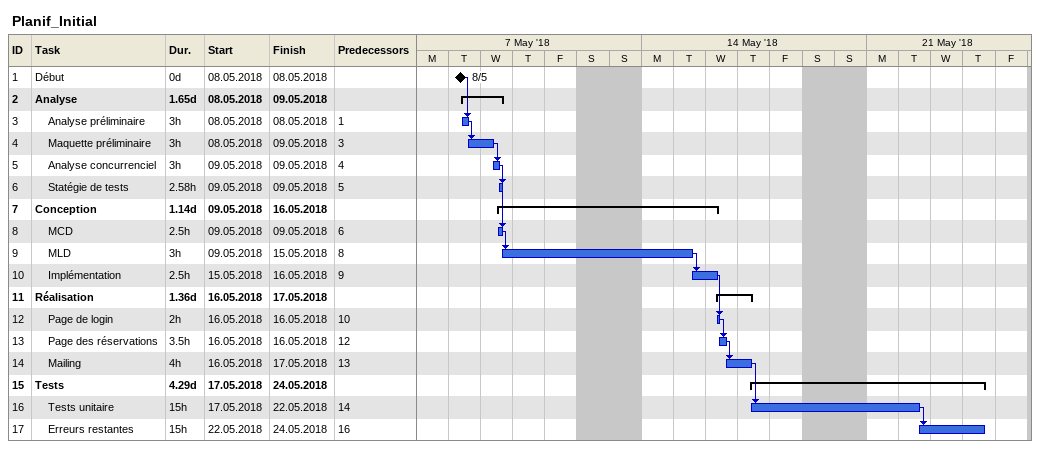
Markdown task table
Planif_Initial

| ID | Level | Task | Duration | Start | Finish | Predecessors |
|---|---|---|---|---|---|---|
| 1 | 1 | Début | 0d | 2018-05-08 | 2018-05-08 |  |
| 2 | 1 | **Analyse** | 1.65d | 2018-05-08 | 2018-05-09 |  |
| 3 | 2 | Analyse préliminaire | 3h | 2018-05-08 | 2018-05-08 | 1 |
| 4 | 2 | Maquette préliminaire | 3h | 2018-05-08 | 2018-05-09 | 3 |
| 5 | 2 | Analyse concurrenciel | 3h | 2018-05-09 | 2018-05-09 | 4 |
| 6 | 2 | Statégie de tests | 2.58h | 2018-05-09 | 2018-05-09 | 5 |
| 7 | 1 | **Conception** | 1.14d | 2018-05-09 | 2018-05-16 |  |
| 8 | 2 | MCD | 2.5h | 2018-05-09 | 2018-05-09 | 6 |
| 9 | 2 | MLD | 3h | 2018-05-09 | 2018-05-15 | 8 |
| 10 | 2 | Implémentation | 2.5h | 2018-05-15 | 2018-05-16 | 9 |
| 11 | 1 | **Réalisation** | 1.36d | 2018-05-16 | 2018-05-17 |  |
| 12 | 2 | Page de login | 2h | 2018-05-16 | 2018-05-16 | 10 |
| 13 | 2 | Page des réservations | 3.5h | 2018-05-16 | 2018-05-16 | 12 |
| 14 | 2 | Mailing | 4h | 2018-05-16 | 2018-05-17 | 13 |
| 15 | 1 | **Tests** | 4.29d | 2018-05-17 | 2018-05-24 |  |
| 16 | 2 | Tests unitaire | 15h | 2018-05-17 | 2018-05-22 | 14 |
| 17 | 2 | Erreurs restantes | 15h | 2018-05-22 | 2018-05-24 | 16 |
